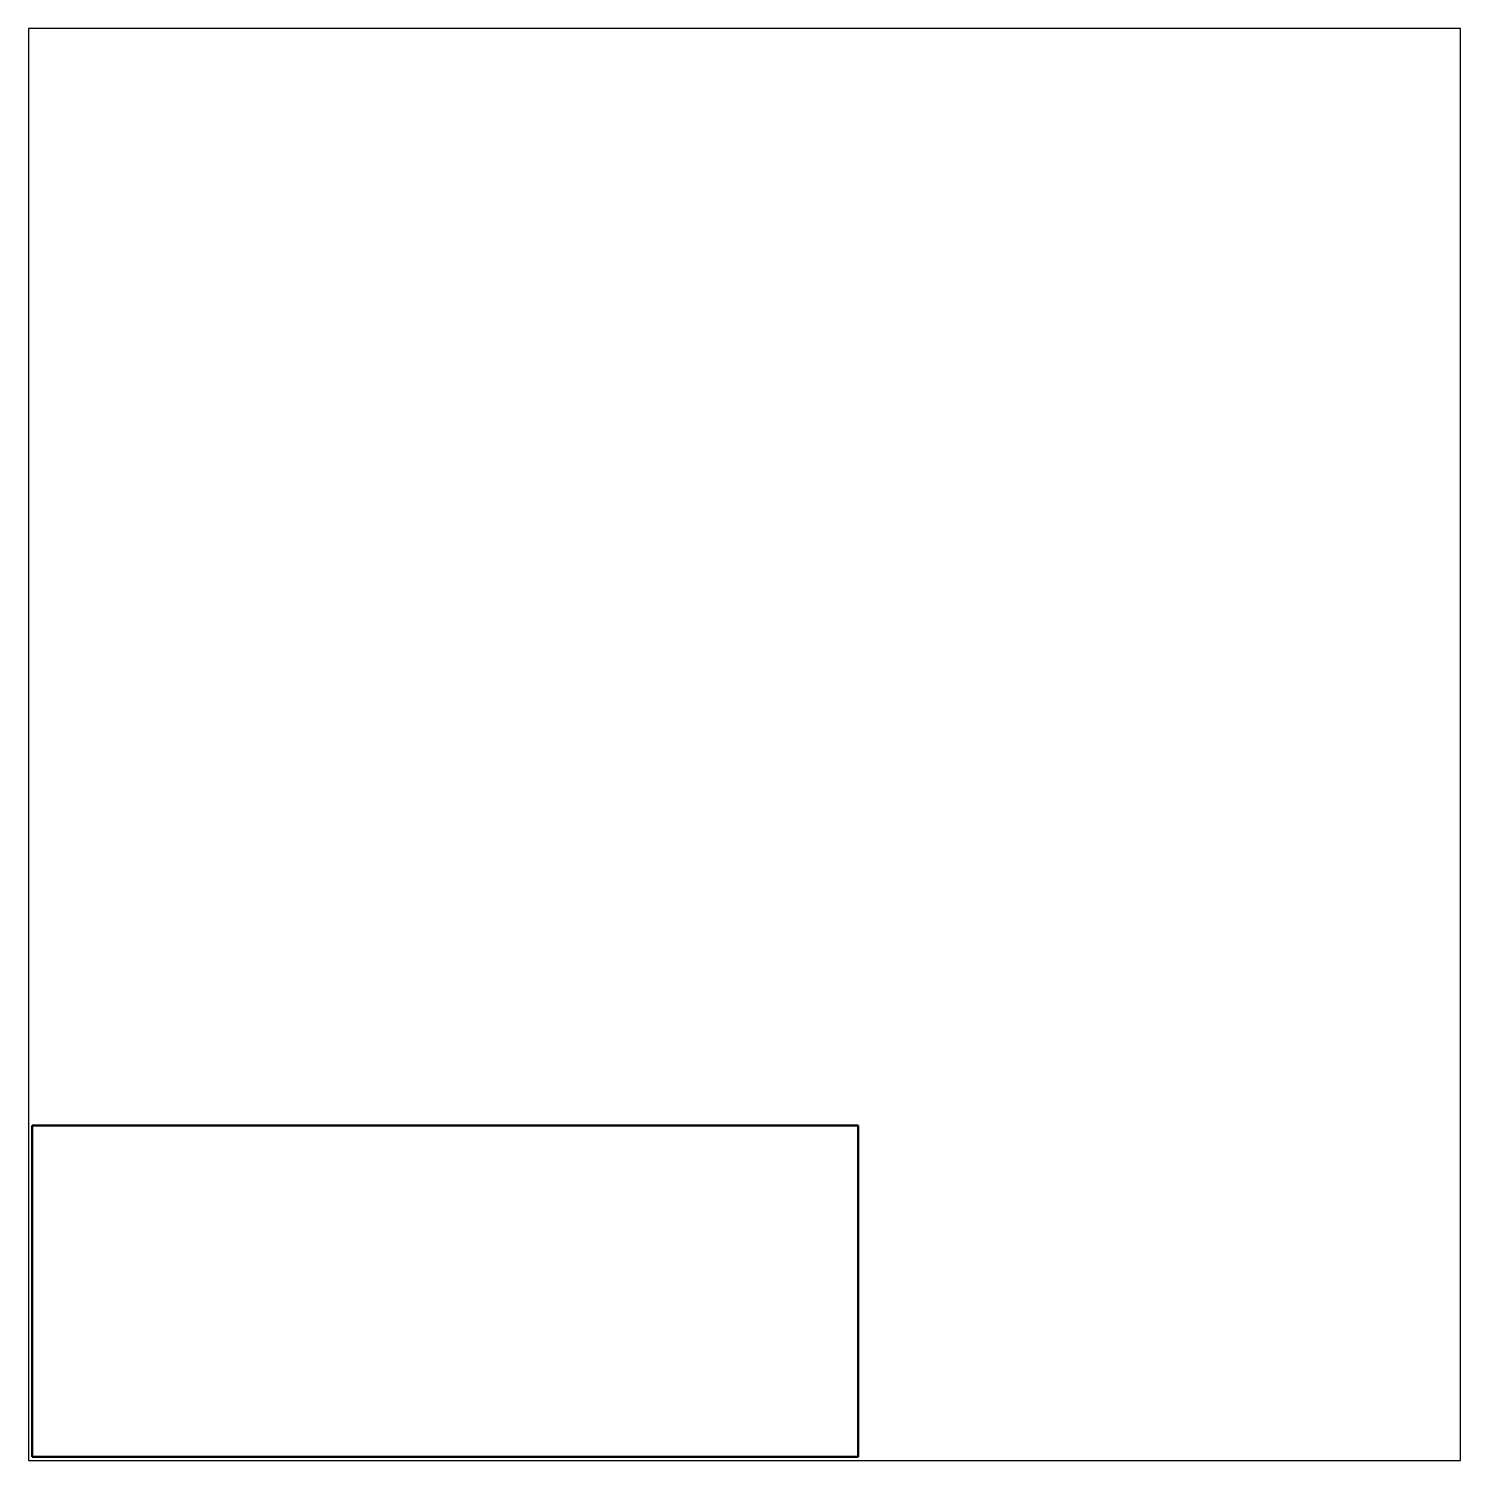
# Model space of a CAD drawing. Extents: x 0 to 2000, y 0 to 2000.
import ezdxf

# ---------------------------------------------------------------- set-up
doc = ezdxf.new("R2010")
doc.units = 0
doc.layers.add('Outline', color=7, linetype='Continuous', lineweight=50)

msp = doc.modelspace()

# ---------------------------------------------------------------- linework, layer by layer
msp.add_lwpolyline([(0, 0), (2000, 0), (2000, 2000), (0, 2000)], close=True)
at = {"layer": 'Outline'}
for p, q in [((5, 468), (1158.8, 468)), ((5, 5), (5, 468)), ((1158.8, 468), (1158.8, 5)), ((1158.8, 5), (5, 5))]:
    msp.add_line(p, q, dxfattribs=at)

doc.saveas('drawing.dxf')
